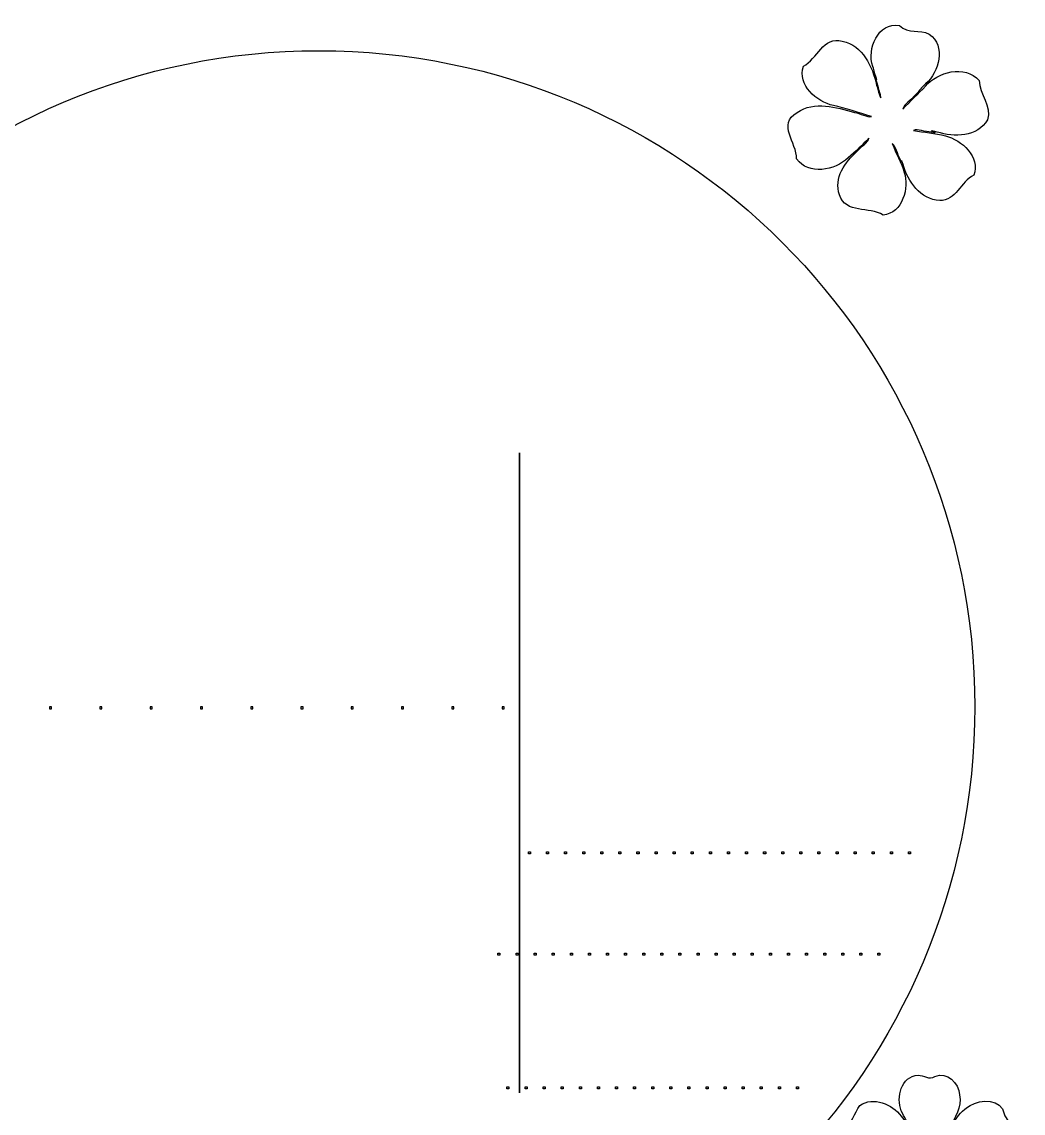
# Model space of a CAD drawing. Header units: centimetres. Extents: x -18.6 to 30.6, y -12.9 to 13.8.
# Drawn here: x -4.88 to 8.3, y -0.59 to 13.77 of the extents above; entities that cross this region are included whole.
import ezdxf

# ---------------------------------------------------------------- set-up
doc = ezdxf.new("R2010")
doc.units = ezdxf.units.CM
doc.header["$MEASUREMENT"] = 0
doc.layers.add('Layer 1', color=7, linetype='Continuous')

msp = doc.modelspace()

# ---------------------------------------------------------------- linework, layer by layer
at = {"layer": 'Layer 1', "color": 254}
for points, knots in [([(6.66674, 13.71707), (6.38731, 13.76558), (6.23399, 13.4056), (6.31841, 13.17805), (6.31841, 13.17805), (6.32838, 13.13336), (6.39878, 12.92092), (6.35246, 13.03253), (6.35246, 13.03253), (6.36463, 12.9833), (6.39773, 12.87648), (6.41791, 12.80519), (6.41791, 12.80519), (6.44206, 12.67646), (6.37688, 12.88676), (6.36644, 12.93308), (6.36644, 12.93308), (6.31203, 13.17923), (6.18609, 13.45179), (5.91545, 13.51195), (5.91545, 13.51195), (5.66287, 13.58114), (5.58623, 13.27603), (5.40495, 13.1804), (5.40495, 13.1804), (5.31969, 12.93333), (5.57749, 12.71175), (5.79821, 12.66259), (5.79821, 12.66259), (5.95565, 12.63463), (6.13408, 12.56782), (6.30195, 12.5204), (6.30195, 12.5204), (6.24678, 12.50259), (6.14894, 12.56344), (6.07815, 12.57442), (6.07815, 12.57442), (5.83385, 12.64081), (5.54954, 12.72983), (5.32094, 12.57272), (5.32094, 12.57272), (5.05657, 12.41699), (5.31793, 12.17458), (5.3147, 11.96314), (5.3147, 11.96314), (5.46965, 11.7408), (5.821, 11.80771), (5.9914, 11.97796), (5.9914, 11.97796), (6.09045, 12.05574), (6.17806, 12.14583), (6.26628, 12.23532), (6.26628, 12.23532), (6.25633, 12.17761), (6.15628, 12.12038), (6.11326, 12.06285), (6.11326, 12.06285), (5.95067, 11.92151), (5.80051, 11.71264), (5.87811, 11.48724), (5.87811, 11.48724), (5.9615, 11.23536), (6.27096, 11.33801), (6.45167, 11.22252), (6.45167, 11.22252), (6.71077, 11.24738), (6.80038, 11.58868), (6.72954, 11.7821), (6.72954, 11.7821), (6.69447, 11.91513), (6.62307, 12.03564), (6.57169, 12.16305), (6.57169, 12.16305), (6.62197, 12.1344), (6.63944, 12.01913), (6.67764, 11.9586), (6.67764, 11.9586), (6.71035, 11.87863), (6.67488, 12.00657), (6.71463, 11.88855), (6.71463, 11.88855), (6.78239, 11.66297), (6.93961, 11.42984), (7.19692, 11.41261), (7.19692, 11.41261), (7.41322, 11.40957), (7.47231, 11.66533), (7.6462, 11.74703), (7.6462, 11.74703), (7.73458, 11.98793), (7.48761, 12.21207), (7.27191, 12.2663), (7.27191, 12.2663), (7.13432, 12.29969), (6.99162, 12.31138), (6.85196, 12.33595), (6.85196, 12.33595), (6.90295, 12.36268), (7.00961, 12.31522), (7.08108, 12.31466), (7.08108, 12.31466), (7.24448, 12.28023), (6.96846, 12.36473), (7.16261, 12.31515), (7.16261, 12.31515), (7.38901, 12.24462), (7.6911, 12.24861), (7.82571, 12.4758), (7.82571, 12.4758), (7.88796, 12.65683), (7.71588, 12.81231), (7.71693, 12.99327), (7.71693, 12.99327), (7.52927, 13.20882), (7.16197, 13.10169), (7.01232, 12.91918), (7.01232, 12.91918), (6.91167, 12.81858), (6.81102, 12.71799), (6.71037, 12.61739), (6.71037, 12.61739), (6.72735, 12.67797), (6.82478, 12.73862), (6.87296, 12.79923), (6.87296, 12.79923), (6.95169, 12.87494), (6.91032, 12.85024), (7.01058, 12.95099), (7.01058, 12.95099), (7.19299, 13.10497), (7.2799, 13.44517), (7.06059, 13.6048), (7.06059, 13.6048), (6.927, 13.66964), (6.79136, 13.60021), (6.66676, 13.71709), (6.66676, 13.71709), (6.66676, 13.71709), (6.66674, 13.71707), (6.66674, 13.71707)], [0, 0, 0, 0, 0.02777778, 0.02777778, 0.02777778, 0.02777778, 0.05555556, 0.05555556, 0.05555556, 0.05555556, 0.08333333, 0.08333333, 0.08333333, 0.08333333, 0.11111111, 0.11111111, 0.11111111, 0.11111111, 0.13888889, 0.13888889, 0.13888889, 0.13888889, 0.16666667, 0.16666667, 0.16666667, 0.16666667, 0.19444444, 0.19444444, 0.19444444, 0.19444444, 0.22222222, 0.22222222, 0.22222222, 0.22222222, 0.25, 0.25, 0.25, 0.25, 0.27777778, 0.27777778, 0.27777778, 0.27777778, 0.30555556, 0.30555556, 0.30555556, 0.30555556, 0.33333333, 0.33333333, 0.33333333, 0.33333333, 0.36111111, 0.36111111, 0.36111111, 0.36111111, 0.38888889, 0.38888889, 0.38888889, 0.38888889, 0.41666667, 0.41666667, 0.41666667, 0.41666667, 0.44444444, 0.44444444, 0.44444444, 0.44444444, 0.47222222, 0.47222222, 0.47222222, 0.47222222, 0.5, 0.5, 0.5, 0.5, 0.52777778, 0.52777778, 0.52777778, 0.52777778, 0.55555556, 0.55555556, 0.55555556, 0.55555556, 0.58333333, 0.58333333, 0.58333333, 0.58333333, 0.61111111, 0.61111111, 0.61111111, 0.61111111, 0.63888889, 0.63888889, 0.63888889, 0.63888889, 0.66666667, 0.66666667, 0.66666667, 0.66666667, 0.69444444, 0.69444444, 0.69444444, 0.69444444, 0.72222222, 0.72222222, 0.72222222, 0.72222222, 0.75, 0.75, 0.75, 0.75, 0.77777778, 0.77777778, 0.77777778, 0.77777778, 0.80555556, 0.80555556, 0.80555556, 0.80555556, 0.83333333, 0.83333333, 0.83333333, 0.83333333, 0.86111111, 0.86111111, 0.86111111, 0.86111111, 0.88888889, 0.88888889, 0.88888889, 0.88888889, 0.91666667, 0.91666667, 0.91666667, 0.91666667, 0.94444444, 0.94444444, 0.94444444, 0.94444444, 1, 1, 1, 1]), ([(-0.97341, 13.38598), (-5.74075, 13.38598), (-9.60544, 9.52129), (-9.60544, 4.75395), (-9.60544, 4.75395), (-9.60544, -0.01339), (-5.74075, -3.87808), (-0.97341, -3.87808), (-0.97341, -3.87808), (3.79393, -3.87808), (7.65862, -0.01339), (7.65862, 4.75395), (7.65862, 4.75395), (7.65862, 9.52129), (3.79393, 13.38598), (-0.97341, 13.38598)], [0, 0, 0, 0, 0.2, 0.2, 0.2, 0.2, 0.4, 0.4, 0.4, 0.4, 0.6, 0.6, 0.6, 0.6, 1, 1, 1, 1]), ([(1.66842, 8.09506), (1.66842, 8.09506), (1.66842, -0.32855), (1.66842, -0.32855), (1.66842, -0.32855), (1.66842, -0.32855), (1.66842, 8.09506), (1.66842, 8.09506)], [0, 0, 0, 0, 0.33333333, 0.33333333, 0.33333333, 0.33333333, 1, 1, 1, 1]), ([(1.66842, 8.09506), (1.66842, 8.09506), (1.66842, 8.09506), (1.66842, 8.09506), (1.66842, 8.09506), (1.66842, 8.09506), (1.66842, 8.09506), (1.66842, 8.09506)], [0, 0, 0, 0, 0.33333333, 0.33333333, 0.33333333, 0.33333333, 1, 1, 1, 1]), ([(-4.51469, 4.75395), (-4.51469, 4.75395), (-4.48823, 4.75395), (-4.48823, 4.75395), (-4.48823, 4.75395), (-4.48823, 4.75395), (-4.48823, 4.72749), (-4.48823, 4.72749), (-4.48823, 4.72749), (-4.48823, 4.72749), (-4.51469, 4.72749), (-4.51469, 4.72749), (-4.51469, 4.72749), (-4.51469, 4.72749), (-4.51469, 4.75395), (-4.51469, 4.75395)], [0, 0, 0, 0, 0.2, 0.2, 0.2, 0.2, 0.4, 0.4, 0.4, 0.4, 0.6, 0.6, 0.6, 0.6, 1, 1, 1, 1]), ([(-3.85323, 4.75395), (-3.85323, 4.75395), (-3.82677, 4.75395), (-3.82677, 4.75395), (-3.82677, 4.75395), (-3.82677, 4.75395), (-3.82677, 4.72749), (-3.82677, 4.72749), (-3.82677, 4.72749), (-3.82677, 4.72749), (-3.85323, 4.72749), (-3.85323, 4.72749), (-3.85323, 4.72749), (-3.85323, 4.72749), (-3.85323, 4.75395), (-3.85323, 4.75395)], [0, 0, 0, 0, 0.2, 0.2, 0.2, 0.2, 0.4, 0.4, 0.4, 0.4, 0.6, 0.6, 0.6, 0.6, 1, 1, 1, 1]), ([(-3.19177, 4.75395), (-3.19177, 4.75395), (-3.16531, 4.75395), (-3.16531, 4.75395), (-3.16531, 4.75395), (-3.16531, 4.75395), (-3.16531, 4.72749), (-3.16531, 4.72749), (-3.16531, 4.72749), (-3.16531, 4.72749), (-3.19177, 4.72749), (-3.19177, 4.72749), (-3.19177, 4.72749), (-3.19177, 4.72749), (-3.19177, 4.75395), (-3.19177, 4.75395)], [0, 0, 0, 0, 0.2, 0.2, 0.2, 0.2, 0.4, 0.4, 0.4, 0.4, 0.6, 0.6, 0.6, 0.6, 1, 1, 1, 1]), ([(-2.53031, 4.75395), (-2.53031, 4.75395), (-2.50385, 4.75395), (-2.50385, 4.75395), (-2.50385, 4.75395), (-2.50385, 4.75395), (-2.50385, 4.72749), (-2.50385, 4.72749), (-2.50385, 4.72749), (-2.50385, 4.72749), (-2.53031, 4.72749), (-2.53031, 4.72749), (-2.53031, 4.72749), (-2.53031, 4.72749), (-2.53031, 4.75395), (-2.53031, 4.75395)], [0, 0, 0, 0, 0.2, 0.2, 0.2, 0.2, 0.4, 0.4, 0.4, 0.4, 0.6, 0.6, 0.6, 0.6, 1, 1, 1, 1]), ([(-1.86886, 4.75395), (-1.86886, 4.75395), (-1.8424, 4.75395), (-1.8424, 4.75395), (-1.8424, 4.75395), (-1.8424, 4.75395), (-1.8424, 4.72749), (-1.8424, 4.72749), (-1.8424, 4.72749), (-1.8424, 4.72749), (-1.86886, 4.72749), (-1.86886, 4.72749), (-1.86886, 4.72749), (-1.86886, 4.72749), (-1.86886, 4.75395), (-1.86886, 4.75395)], [0, 0, 0, 0, 0.2, 0.2, 0.2, 0.2, 0.4, 0.4, 0.4, 0.4, 0.6, 0.6, 0.6, 0.6, 1, 1, 1, 1]), ([(-1.2074, 4.75395), (-1.2074, 4.75395), (-1.18094, 4.75395), (-1.18094, 4.75395), (-1.18094, 4.75395), (-1.18094, 4.75395), (-1.18094, 4.72749), (-1.18094, 4.72749), (-1.18094, 4.72749), (-1.18094, 4.72749), (-1.2074, 4.72749), (-1.2074, 4.72749), (-1.2074, 4.72749), (-1.2074, 4.72749), (-1.2074, 4.75395), (-1.2074, 4.75395)], [0, 0, 0, 0, 0.2, 0.2, 0.2, 0.2, 0.4, 0.4, 0.4, 0.4, 0.6, 0.6, 0.6, 0.6, 1, 1, 1, 1]), ([(-0.54594, 4.75395), (-0.54594, 4.75395), (-0.51948, 4.75395), (-0.51948, 4.75395), (-0.51948, 4.75395), (-0.51948, 4.75395), (-0.51948, 4.72749), (-0.51948, 4.72749), (-0.51948, 4.72749), (-0.51948, 4.72749), (-0.54594, 4.72749), (-0.54594, 4.72749), (-0.54594, 4.72749), (-0.54594, 4.72749), (-0.54594, 4.75395), (-0.54594, 4.75395)], [0, 0, 0, 0, 0.2, 0.2, 0.2, 0.2, 0.4, 0.4, 0.4, 0.4, 0.6, 0.6, 0.6, 0.6, 1, 1, 1, 1]), ([(0.11552, 4.75395), (0.11552, 4.75395), (0.14198, 4.75395), (0.14198, 4.75395), (0.14198, 4.75395), (0.14198, 4.75395), (0.14198, 4.72749), (0.14198, 4.72749), (0.14198, 4.72749), (0.14198, 4.72749), (0.11552, 4.72749), (0.11552, 4.72749), (0.11552, 4.72749), (0.11552, 4.72749), (0.11552, 4.75395), (0.11552, 4.75395)], [0, 0, 0, 0, 0.2, 0.2, 0.2, 0.2, 0.4, 0.4, 0.4, 0.4, 0.6, 0.6, 0.6, 0.6, 1, 1, 1, 1]), ([(0.77698, 4.75395), (0.77698, 4.75395), (0.80344, 4.75395), (0.80344, 4.75395), (0.80344, 4.75395), (0.80344, 4.75395), (0.80344, 4.72749), (0.80344, 4.72749), (0.80344, 4.72749), (0.80344, 4.72749), (0.77698, 4.72749), (0.77698, 4.72749), (0.77698, 4.72749), (0.77698, 4.72749), (0.77698, 4.75395), (0.77698, 4.75395)], [0, 0, 0, 0, 0.2, 0.2, 0.2, 0.2, 0.4, 0.4, 0.4, 0.4, 0.6, 0.6, 0.6, 0.6, 1, 1, 1, 1]), ([(1.43844, 4.75395), (1.43844, 4.75395), (1.4649, 4.75395), (1.4649, 4.75395), (1.4649, 4.75395), (1.4649, 4.75395), (1.4649, 4.72749), (1.4649, 4.72749), (1.4649, 4.72749), (1.4649, 4.72749), (1.43844, 4.72749), (1.43844, 4.72749), (1.43844, 4.72749), (1.43844, 4.72749), (1.43844, 4.75395), (1.43844, 4.75395)], [0, 0, 0, 0, 0.2, 0.2, 0.2, 0.2, 0.4, 0.4, 0.4, 0.4, 0.6, 0.6, 0.6, 0.6, 1, 1, 1, 1]), ([(6.91204, -0.09493), (6.69194, -0.10779), (6.61892, -0.38748), (6.69235, -0.5636), (6.69235, -0.5636), (6.72588, -0.64604), (6.77802, -0.71917), (6.82073, -0.79698), (6.82073, -0.79698), (6.75788, -0.71098), (6.8198, -0.80796), (6.84162, -0.84613), (6.84162, -0.84613), (6.86146, -0.89178), (6.91488, -0.94604), (6.9142, -0.98643), (6.9142, -0.98643), (6.83665, -0.8784), (6.77947, -0.74184), (6.69243, -0.6349), (6.69243, -0.6349), (6.57098, -0.4778), (6.32502, -0.36861), (6.14621, -0.49322), (6.14621, -0.49322), (6.07468, -0.60161), (6.03936, -0.72246), (5.94251, -0.81517), (5.94251, -0.81517), (5.89267, -1.00197), (6.0849, -1.14672), (6.24758, -1.18562), (6.24758, -1.18562), (6.347, -1.21432), (6.43125, -1.19435), (6.52581, -1.19951), (6.52581, -1.19951), (6.63738, -1.20451), (6.74894, -1.2095), (6.86051, -1.2145), (6.86051, -1.2145), (6.83347, -1.24181), (6.75499, -1.21354), (6.70832, -1.21966), (6.70832, -1.21966), (6.54498, -1.21013), (6.37821, -1.21125), (6.21829, -1.247), (6.21829, -1.247), (6.06376, -1.29244), (5.8867, -1.43771), (5.93872, -1.61572), (5.93872, -1.61572), (6.05205, -1.71351), (6.06962, -1.88122), (6.19336, -1.96324), (6.19336, -1.96324), (6.40368, -2.04287), (6.63261, -1.90295), (6.73549, -1.71932), (6.73549, -1.71932), (6.79604, -1.64144), (6.84188, -1.55403), (6.89272, -1.46985), (6.89272, -1.46985), (6.90447, -1.50705), (6.84229, -1.56269), (6.82572, -1.60696), (6.82572, -1.60696), (6.73778, -1.75344), (6.62533, -1.91069), (6.67482, -2.09229), (6.67482, -2.09229), (6.69749, -2.26655), (6.89268, -2.37387), (7.04644, -2.28346), (7.04644, -2.28346), (7.18809, -2.3376), (7.38032, -2.32721), (7.43443, -2.15214), (7.43443, -2.15214), (7.50071, -2.00177), (7.44411, -1.83016), (7.36857, -1.71119), (7.36857, -1.71119), (7.30366, -1.6291), (7.23874, -1.54701), (7.17383, -1.46493), (7.17383, -1.46493), (7.21249, -1.4662), (7.24236, -1.54527), (7.27765, -1.57641), (7.27765, -1.57641), (7.33099, -1.65141), (7.32426, -1.62658), (7.33241, -1.63391), (7.33241, -1.63391), (7.43006, -1.78089), (7.54075, -1.93824), (7.72744, -1.97376), (7.72744, -1.97376), (7.92519, -2.0447), (8.05347, -1.87721), (8.09605, -1.71417), (8.09605, -1.71417), (8.28387, -1.62412), (8.18705, -1.36728), (8.03108, -1.29818), (8.03108, -1.29818), (7.85698, -1.18194), (7.64556, -1.22759), (7.45195, -1.24552), (7.45195, -1.24552), (7.3711, -1.26301), (7.36316, -1.23293), (7.44849, -1.23338), (7.44849, -1.23338), (7.51645, -1.22683), (7.5844, -1.22027), (7.65236, -1.21372), (7.65236, -1.21372), (7.54661, -1.21007), (7.56978, -1.20079), (7.64868, -1.2021), (7.64868, -1.2021), (7.82971, -1.20781), (8.03014, -1.1732), (8.14485, -1.01731), (8.14485, -1.01731), (8.29575, -0.85888), (8.09576, -0.73721), (8.04546, -0.60538), (8.04546, -0.60538), (8.01359, -0.40192), (7.73762, -0.40585), (7.5988, -0.49486), (7.5988, -0.49486), (7.49924, -0.54858), (7.42964, -0.6322), (7.38291, -0.72086), (7.38291, -0.72086), (7.31979, -0.82718), (7.25667, -0.93349), (7.19355, -1.03981), (7.19355, -1.03981), (7.18296, -1.00264), (7.24401, -0.9471), (7.26069, -0.90294), (7.26069, -0.90294), (7.28031, -0.86669), (7.35414, -0.7527), (7.32059, -0.7929), (7.32059, -0.7929), (7.39487, -0.65653), (7.49144, -0.51781), (7.45974, -0.35273), (7.45974, -0.35273), (7.45135, -0.19938), (7.29037, -0.03927), (7.13441, -0.11367), (7.13441, -0.11367), (7.05632, -0.1604), (6.98981, -0.09689), (6.91205, -0.09491), (6.91205, -0.09491), (6.91205, -0.09491), (6.91204, -0.09493), (6.91204, -0.09493)], [0, 0, 0, 0, 0.02325581, 0.02325581, 0.02325581, 0.02325581, 0.04651163, 0.04651163, 0.04651163, 0.04651163, 0.06976744, 0.06976744, 0.06976744, 0.06976744, 0.09302326, 0.09302326, 0.09302326, 0.09302326, 0.11627907, 0.11627907, 0.11627907, 0.11627907, 0.13953488, 0.13953488, 0.13953488, 0.13953488, 0.1627907, 0.1627907, 0.1627907, 0.1627907, 0.18604651, 0.18604651, 0.18604651, 0.18604651, 0.20930233, 0.20930233, 0.20930233, 0.20930233, 0.23255814, 0.23255814, 0.23255814, 0.23255814, 0.25581395, 0.25581395, 0.25581395, 0.25581395, 0.27906977, 0.27906977, 0.27906977, 0.27906977, 0.30232558, 0.30232558, 0.30232558, 0.30232558, 0.3255814, 0.3255814, 0.3255814, 0.3255814, 0.34883721, 0.34883721, 0.34883721, 0.34883721, 0.37209302, 0.37209302, 0.37209302, 0.37209302, 0.39534884, 0.39534884, 0.39534884, 0.39534884, 0.41860465, 0.41860465, 0.41860465, 0.41860465, 0.44186047, 0.44186047, 0.44186047, 0.44186047, 0.46511628, 0.46511628, 0.46511628, 0.46511628, 0.48837209, 0.48837209, 0.48837209, 0.48837209, 0.51162791, 0.51162791, 0.51162791, 0.51162791, 0.53488372, 0.53488372, 0.53488372, 0.53488372, 0.55813953, 0.55813953, 0.55813953, 0.55813953, 0.58139535, 0.58139535, 0.58139535, 0.58139535, 0.60465116, 0.60465116, 0.60465116, 0.60465116, 0.62790698, 0.62790698, 0.62790698, 0.62790698, 0.65116279, 0.65116279, 0.65116279, 0.65116279, 0.6744186, 0.6744186, 0.6744186, 0.6744186, 0.69767442, 0.69767442, 0.69767442, 0.69767442, 0.72093023, 0.72093023, 0.72093023, 0.72093023, 0.74418605, 0.74418605, 0.74418605, 0.74418605, 0.76744186, 0.76744186, 0.76744186, 0.76744186, 0.79069767, 0.79069767, 0.79069767, 0.79069767, 0.81395349, 0.81395349, 0.81395349, 0.81395349, 0.8372093, 0.8372093, 0.8372093, 0.8372093, 0.86046512, 0.86046512, 0.86046512, 0.86046512, 0.88372093, 0.88372093, 0.88372093, 0.88372093, 0.90697674, 0.90697674, 0.90697674, 0.90697674, 0.93023256, 0.93023256, 0.93023256, 0.93023256, 0.95348837, 0.95348837, 0.95348837, 0.95348837, 1, 1, 1, 1])]:
    msp.add_open_spline(points, degree=3, knots=knots, dxfattribs=at)
at = {"layer": 'Layer 1', "lineweight": 25}
msp.add_open_spline([(1.66842, 8.09506), (1.66842, 8.09506), (1.66842, -0.32855), (1.66842, -0.32855)], degree=3, dxfattribs=at)
msp.add_open_spline([(1.66842, 8.09506), (1.66842, 8.09506), (1.66842, 8.09506), (1.66842, 8.09506), (1.66842, 8.09506), (1.66842, 8.09506), (1.66842, 8.09506), (1.66842, 8.09506)], degree=3, knots=[0, 0, 0, 0, 0.33333333, 0.33333333, 0.33333333, 0.33333333, 1, 1, 1, 1], dxfattribs=at)
at = {"layer": 'Layer 1'}
for points in [[(1.78524, 2.81708), (1.78524, 2.81708), (1.8117, 2.81708), (1.8117, 2.81708), (1.8117, 2.81708), (1.8117, 2.81708), (1.8117, 2.84354), (1.8117, 2.84354), (1.8117, 2.84354), (1.8117, 2.84354), (1.78524, 2.84354), (1.78524, 2.84354), (1.78524, 2.84354), (1.78524, 2.84354), (1.78524, 2.81708), (1.78524, 2.81708)], [(2.02336, 2.81708), (2.02336, 2.81708), (2.04982, 2.81708), (2.04982, 2.81708), (2.04982, 2.81708), (2.04982, 2.81708), (2.04982, 2.84354), (2.04982, 2.84354), (2.04982, 2.84354), (2.04982, 2.84354), (2.02336, 2.84354), (2.02336, 2.84354), (2.02336, 2.84354), (2.02336, 2.84354), (2.02336, 2.81708), (2.02336, 2.81708)], [(2.26149, 2.81708), (2.26149, 2.81708), (2.28795, 2.81708), (2.28795, 2.81708), (2.28795, 2.81708), (2.28795, 2.81708), (2.28795, 2.84354), (2.28795, 2.84354), (2.28795, 2.84354), (2.28795, 2.84354), (2.26149, 2.84354), (2.26149, 2.84354), (2.26149, 2.84354), (2.26149, 2.84354), (2.26149, 2.81708), (2.26149, 2.81708)], [(2.49961, 2.81708), (2.49961, 2.81708), (2.52607, 2.81708), (2.52607, 2.81708), (2.52607, 2.81708), (2.52607, 2.81708), (2.52607, 2.84354), (2.52607, 2.84354), (2.52607, 2.84354), (2.52607, 2.84354), (2.49961, 2.84354), (2.49961, 2.84354), (2.49961, 2.84354), (2.49961, 2.84354), (2.49961, 2.81708), (2.49961, 2.81708)], [(2.73774, 2.81708), (2.73774, 2.81708), (2.7642, 2.81708), (2.7642, 2.81708), (2.7642, 2.81708), (2.7642, 2.81708), (2.7642, 2.84354), (2.7642, 2.84354), (2.7642, 2.84354), (2.7642, 2.84354), (2.73774, 2.84354), (2.73774, 2.84354), (2.73774, 2.84354), (2.73774, 2.84354), (2.73774, 2.81708), (2.73774, 2.81708)], [(2.97586, 2.81708), (2.97586, 2.81708), (3.00232, 2.81708), (3.00232, 2.81708), (3.00232, 2.81708), (3.00232, 2.81708), (3.00232, 2.84354), (3.00232, 2.84354), (3.00232, 2.84354), (3.00232, 2.84354), (2.97586, 2.84354), (2.97586, 2.84354), (2.97586, 2.84354), (2.97586, 2.84354), (2.97586, 2.81708), (2.97586, 2.81708)], [(3.21399, 2.81708), (3.21399, 2.81708), (3.24045, 2.81708), (3.24045, 2.81708), (3.24045, 2.81708), (3.24045, 2.81708), (3.24045, 2.84354), (3.24045, 2.84354), (3.24045, 2.84354), (3.24045, 2.84354), (3.21399, 2.84354), (3.21399, 2.84354), (3.21399, 2.84354), (3.21399, 2.84354), (3.21399, 2.81708), (3.21399, 2.81708)], [(3.45211, 2.81708), (3.45211, 2.81708), (3.47857, 2.81708), (3.47857, 2.81708), (3.47857, 2.81708), (3.47857, 2.81708), (3.47857, 2.84354), (3.47857, 2.84354), (3.47857, 2.84354), (3.47857, 2.84354), (3.45211, 2.84354), (3.45211, 2.84354), (3.45211, 2.84354), (3.45211, 2.84354), (3.45211, 2.81708), (3.45211, 2.81708)], [(3.69024, 2.81708), (3.69024, 2.81708), (3.7167, 2.81708), (3.7167, 2.81708), (3.7167, 2.81708), (3.7167, 2.81708), (3.7167, 2.84354), (3.7167, 2.84354), (3.7167, 2.84354), (3.7167, 2.84354), (3.69024, 2.84354), (3.69024, 2.84354), (3.69024, 2.84354), (3.69024, 2.84354), (3.69024, 2.81708), (3.69024, 2.81708)], [(3.92836, 2.81708), (3.92836, 2.81708), (3.95482, 2.81708), (3.95482, 2.81708), (3.95482, 2.81708), (3.95482, 2.81708), (3.95482, 2.84354), (3.95482, 2.84354), (3.95482, 2.84354), (3.95482, 2.84354), (3.92836, 2.84354), (3.92836, 2.84354), (3.92836, 2.84354), (3.92836, 2.84354), (3.92836, 2.81708), (3.92836, 2.81708)], [(4.16649, 2.81708), (4.16649, 2.81708), (4.19295, 2.81708), (4.19295, 2.81708), (4.19295, 2.81708), (4.19295, 2.81708), (4.19295, 2.84354), (4.19295, 2.84354), (4.19295, 2.84354), (4.19295, 2.84354), (4.16649, 2.84354), (4.16649, 2.84354), (4.16649, 2.84354), (4.16649, 2.84354), (4.16649, 2.81708), (4.16649, 2.81708)], [(4.40461, 2.81708), (4.40461, 2.81708), (4.43107, 2.81708), (4.43107, 2.81708), (4.43107, 2.81708), (4.43107, 2.81708), (4.43107, 2.84354), (4.43107, 2.84354), (4.43107, 2.84354), (4.43107, 2.84354), (4.40461, 2.84354), (4.40461, 2.84354), (4.40461, 2.84354), (4.40461, 2.84354), (4.40461, 2.81708), (4.40461, 2.81708)], [(4.64274, 2.81708), (4.64274, 2.81708), (4.6692, 2.81708), (4.6692, 2.81708), (4.6692, 2.81708), (4.6692, 2.81708), (4.6692, 2.84354), (4.6692, 2.84354), (4.6692, 2.84354), (4.6692, 2.84354), (4.64274, 2.84354), (4.64274, 2.84354), (4.64274, 2.84354), (4.64274, 2.84354), (4.64274, 2.81708), (4.64274, 2.81708)], [(4.88086, 2.81708), (4.88086, 2.81708), (4.90732, 2.81708), (4.90732, 2.81708), (4.90732, 2.81708), (4.90732, 2.81708), (4.90732, 2.84354), (4.90732, 2.84354), (4.90732, 2.84354), (4.90732, 2.84354), (4.88086, 2.84354), (4.88086, 2.84354), (4.88086, 2.84354), (4.88086, 2.84354), (4.88086, 2.81708), (4.88086, 2.81708)], [(5.11899, 2.81708), (5.11899, 2.81708), (5.14545, 2.81708), (5.14545, 2.81708), (5.14545, 2.81708), (5.14545, 2.81708), (5.14545, 2.84354), (5.14545, 2.84354), (5.14545, 2.84354), (5.14545, 2.84354), (5.11899, 2.84354), (5.11899, 2.84354), (5.11899, 2.84354), (5.11899, 2.84354), (5.11899, 2.81708), (5.11899, 2.81708)], [(5.35711, 2.81708), (5.35711, 2.81708), (5.38357, 2.81708), (5.38357, 2.81708), (5.38357, 2.81708), (5.38357, 2.81708), (5.38357, 2.84354), (5.38357, 2.84354), (5.38357, 2.84354), (5.38357, 2.84354), (5.35711, 2.84354), (5.35711, 2.84354), (5.35711, 2.84354), (5.35711, 2.84354), (5.35711, 2.81708), (5.35711, 2.81708)], [(5.59524, 2.81708), (5.59524, 2.81708), (5.6217, 2.81708), (5.6217, 2.81708), (5.6217, 2.81708), (5.6217, 2.81708), (5.6217, 2.84354), (5.6217, 2.84354), (5.6217, 2.84354), (5.6217, 2.84354), (5.59524, 2.84354), (5.59524, 2.84354), (5.59524, 2.84354), (5.59524, 2.84354), (5.59524, 2.81708), (5.59524, 2.81708)], [(5.83336, 2.81708), (5.83336, 2.81708), (5.85982, 2.81708), (5.85982, 2.81708), (5.85982, 2.81708), (5.85982, 2.81708), (5.85982, 2.84354), (5.85982, 2.84354), (5.85982, 2.84354), (5.85982, 2.84354), (5.83336, 2.84354), (5.83336, 2.84354), (5.83336, 2.84354), (5.83336, 2.84354), (5.83336, 2.81708), (5.83336, 2.81708)], [(6.07149, 2.81708), (6.07149, 2.81708), (6.09795, 2.81708), (6.09795, 2.81708), (6.09795, 2.81708), (6.09795, 2.81708), (6.09795, 2.84354), (6.09795, 2.84354), (6.09795, 2.84354), (6.09795, 2.84354), (6.07149, 2.84354), (6.07149, 2.84354), (6.07149, 2.84354), (6.07149, 2.84354), (6.07149, 2.81708), (6.07149, 2.81708)], [(6.30961, 2.81708), (6.30961, 2.81708), (6.33607, 2.81708), (6.33607, 2.81708), (6.33607, 2.81708), (6.33607, 2.81708), (6.33607, 2.84354), (6.33607, 2.84354), (6.33607, 2.84354), (6.33607, 2.84354), (6.30961, 2.84354), (6.30961, 2.84354), (6.30961, 2.84354), (6.30961, 2.84354), (6.30961, 2.81708), (6.30961, 2.81708)], [(6.54774, 2.81708), (6.54774, 2.81708), (6.5742, 2.81708), (6.5742, 2.81708), (6.5742, 2.81708), (6.5742, 2.81708), (6.5742, 2.84354), (6.5742, 2.84354), (6.5742, 2.84354), (6.5742, 2.84354), (6.54774, 2.84354), (6.54774, 2.84354), (6.54774, 2.84354), (6.54774, 2.84354), (6.54774, 2.81708), (6.54774, 2.81708)], [(6.78586, 2.81708), (6.78586, 2.81708), (6.81232, 2.81708), (6.81232, 2.81708), (6.81232, 2.81708), (6.81232, 2.81708), (6.81232, 2.84354), (6.81232, 2.84354), (6.81232, 2.84354), (6.81232, 2.84354), (6.78586, 2.84354), (6.78586, 2.84354), (6.78586, 2.84354), (6.78586, 2.84354), (6.78586, 2.81708), (6.78586, 2.81708)], [(1.38461, 1.48386), (1.38461, 1.48386), (1.41107, 1.48386), (1.41107, 1.48386), (1.41107, 1.48386), (1.41107, 1.48386), (1.41107, 1.51032), (1.41107, 1.51032), (1.41107, 1.51032), (1.41107, 1.51032), (1.38461, 1.51032), (1.38461, 1.51032), (1.38461, 1.51032), (1.38461, 1.51032), (1.38461, 1.48386), (1.38461, 1.48386)], [(1.62273, 1.48386), (1.62273, 1.48386), (1.64919, 1.48386), (1.64919, 1.48386), (1.64919, 1.48386), (1.64919, 1.48386), (1.64919, 1.51032), (1.64919, 1.51032), (1.64919, 1.51032), (1.64919, 1.51032), (1.62273, 1.51032), (1.62273, 1.51032), (1.62273, 1.51032), (1.62273, 1.51032), (1.62273, 1.48386), (1.62273, 1.48386)], [(1.86086, 1.48386), (1.86086, 1.48386), (1.88732, 1.48386), (1.88732, 1.48386), (1.88732, 1.48386), (1.88732, 1.48386), (1.88732, 1.51032), (1.88732, 1.51032), (1.88732, 1.51032), (1.88732, 1.51032), (1.86086, 1.51032), (1.86086, 1.51032), (1.86086, 1.51032), (1.86086, 1.51032), (1.86086, 1.48386), (1.86086, 1.48386)], [(2.09898, 1.48386), (2.09898, 1.48386), (2.12544, 1.48386), (2.12544, 1.48386), (2.12544, 1.48386), (2.12544, 1.48386), (2.12544, 1.51032), (2.12544, 1.51032), (2.12544, 1.51032), (2.12544, 1.51032), (2.09898, 1.51032), (2.09898, 1.51032), (2.09898, 1.51032), (2.09898, 1.51032), (2.09898, 1.48386), (2.09898, 1.48386)], [(2.33711, 1.48386), (2.33711, 1.48386), (2.36357, 1.48386), (2.36357, 1.48386), (2.36357, 1.48386), (2.36357, 1.48386), (2.36357, 1.51032), (2.36357, 1.51032), (2.36357, 1.51032), (2.36357, 1.51032), (2.33711, 1.51032), (2.33711, 1.51032), (2.33711, 1.51032), (2.33711, 1.51032), (2.33711, 1.48386), (2.33711, 1.48386)], [(2.57523, 1.48386), (2.57523, 1.48386), (2.60169, 1.48386), (2.60169, 1.48386), (2.60169, 1.48386), (2.60169, 1.48386), (2.60169, 1.51032), (2.60169, 1.51032), (2.60169, 1.51032), (2.60169, 1.51032), (2.57523, 1.51032), (2.57523, 1.51032), (2.57523, 1.51032), (2.57523, 1.51032), (2.57523, 1.48386), (2.57523, 1.48386)], [(2.81336, 1.48386), (2.81336, 1.48386), (2.83982, 1.48386), (2.83982, 1.48386), (2.83982, 1.48386), (2.83982, 1.48386), (2.83982, 1.51032), (2.83982, 1.51032), (2.83982, 1.51032), (2.83982, 1.51032), (2.81336, 1.51032), (2.81336, 1.51032), (2.81336, 1.51032), (2.81336, 1.51032), (2.81336, 1.48386), (2.81336, 1.48386)], [(3.05148, 1.48386), (3.05148, 1.48386), (3.07794, 1.48386), (3.07794, 1.48386), (3.07794, 1.48386), (3.07794, 1.48386), (3.07794, 1.51032), (3.07794, 1.51032), (3.07794, 1.51032), (3.07794, 1.51032), (3.05148, 1.51032), (3.05148, 1.51032), (3.05148, 1.51032), (3.05148, 1.51032), (3.05148, 1.48386), (3.05148, 1.48386)], [(3.28961, 1.48386), (3.28961, 1.48386), (3.31607, 1.48386), (3.31607, 1.48386), (3.31607, 1.48386), (3.31607, 1.48386), (3.31607, 1.51032), (3.31607, 1.51032), (3.31607, 1.51032), (3.31607, 1.51032), (3.28961, 1.51032), (3.28961, 1.51032), (3.28961, 1.51032), (3.28961, 1.51032), (3.28961, 1.48386), (3.28961, 1.48386)], [(3.52773, 1.48386), (3.52773, 1.48386), (3.55419, 1.48386), (3.55419, 1.48386), (3.55419, 1.48386), (3.55419, 1.48386), (3.55419, 1.51032), (3.55419, 1.51032), (3.55419, 1.51032), (3.55419, 1.51032), (3.52773, 1.51032), (3.52773, 1.51032), (3.52773, 1.51032), (3.52773, 1.51032), (3.52773, 1.48386), (3.52773, 1.48386)], [(3.76586, 1.48386), (3.76586, 1.48386), (3.79232, 1.48386), (3.79232, 1.48386), (3.79232, 1.48386), (3.79232, 1.48386), (3.79232, 1.51032), (3.79232, 1.51032), (3.79232, 1.51032), (3.79232, 1.51032), (3.76586, 1.51032), (3.76586, 1.51032), (3.76586, 1.51032), (3.76586, 1.51032), (3.76586, 1.48386), (3.76586, 1.48386)], [(4.00398, 1.48386), (4.00398, 1.48386), (4.03044, 1.48386), (4.03044, 1.48386), (4.03044, 1.48386), (4.03044, 1.48386), (4.03044, 1.51032), (4.03044, 1.51032), (4.03044, 1.51032), (4.03044, 1.51032), (4.00398, 1.51032), (4.00398, 1.51032), (4.00398, 1.51032), (4.00398, 1.51032), (4.00398, 1.48386), (4.00398, 1.48386)], [(4.24211, 1.48386), (4.24211, 1.48386), (4.26857, 1.48386), (4.26857, 1.48386), (4.26857, 1.48386), (4.26857, 1.48386), (4.26857, 1.51032), (4.26857, 1.51032), (4.26857, 1.51032), (4.26857, 1.51032), (4.24211, 1.51032), (4.24211, 1.51032), (4.24211, 1.51032), (4.24211, 1.51032), (4.24211, 1.48386), (4.24211, 1.48386)], [(4.48023, 1.48386), (4.48023, 1.48386), (4.50669, 1.48386), (4.50669, 1.48386), (4.50669, 1.48386), (4.50669, 1.48386), (4.50669, 1.51032), (4.50669, 1.51032), (4.50669, 1.51032), (4.50669, 1.51032), (4.48023, 1.51032), (4.48023, 1.51032), (4.48023, 1.51032), (4.48023, 1.51032), (4.48023, 1.48386), (4.48023, 1.48386)], [(4.71836, 1.48386), (4.71836, 1.48386), (4.74482, 1.48386), (4.74482, 1.48386), (4.74482, 1.48386), (4.74482, 1.48386), (4.74482, 1.51032), (4.74482, 1.51032), (4.74482, 1.51032), (4.74482, 1.51032), (4.71836, 1.51032), (4.71836, 1.51032), (4.71836, 1.51032), (4.71836, 1.51032), (4.71836, 1.48386), (4.71836, 1.48386)], [(4.95648, 1.48386), (4.95648, 1.48386), (4.98294, 1.48386), (4.98294, 1.48386), (4.98294, 1.48386), (4.98294, 1.48386), (4.98294, 1.51032), (4.98294, 1.51032), (4.98294, 1.51032), (4.98294, 1.51032), (4.95648, 1.51032), (4.95648, 1.51032), (4.95648, 1.51032), (4.95648, 1.51032), (4.95648, 1.48386), (4.95648, 1.48386)], [(5.19461, 1.48386), (5.19461, 1.48386), (5.22107, 1.48386), (5.22107, 1.48386), (5.22107, 1.48386), (5.22107, 1.48386), (5.22107, 1.51032), (5.22107, 1.51032), (5.22107, 1.51032), (5.22107, 1.51032), (5.19461, 1.51032), (5.19461, 1.51032), (5.19461, 1.51032), (5.19461, 1.51032), (5.19461, 1.48386), (5.19461, 1.48386)], [(5.43273, 1.48386), (5.43273, 1.48386), (5.45919, 1.48386), (5.45919, 1.48386), (5.45919, 1.48386), (5.45919, 1.48386), (5.45919, 1.51032), (5.45919, 1.51032), (5.45919, 1.51032), (5.45919, 1.51032), (5.43273, 1.51032), (5.43273, 1.51032), (5.43273, 1.51032), (5.43273, 1.51032), (5.43273, 1.48386), (5.43273, 1.48386)], [(5.67086, 1.48386), (5.67086, 1.48386), (5.69732, 1.48386), (5.69732, 1.48386), (5.69732, 1.48386), (5.69732, 1.48386), (5.69732, 1.51032), (5.69732, 1.51032), (5.69732, 1.51032), (5.69732, 1.51032), (5.67086, 1.51032), (5.67086, 1.51032), (5.67086, 1.51032), (5.67086, 1.51032), (5.67086, 1.48386), (5.67086, 1.48386)], [(5.90898, 1.48386), (5.90898, 1.48386), (5.93544, 1.48386), (5.93544, 1.48386), (5.93544, 1.48386), (5.93544, 1.48386), (5.93544, 1.51032), (5.93544, 1.51032), (5.93544, 1.51032), (5.93544, 1.51032), (5.90898, 1.51032), (5.90898, 1.51032), (5.90898, 1.51032), (5.90898, 1.51032), (5.90898, 1.48386), (5.90898, 1.48386)], [(6.14711, 1.48386), (6.14711, 1.48386), (6.17357, 1.48386), (6.17357, 1.48386), (6.17357, 1.48386), (6.17357, 1.48386), (6.17357, 1.51032), (6.17357, 1.51032), (6.17357, 1.51032), (6.17357, 1.51032), (6.14711, 1.51032), (6.14711, 1.51032), (6.14711, 1.51032), (6.14711, 1.51032), (6.14711, 1.48386), (6.14711, 1.48386)], [(6.38523, 1.48386), (6.38523, 1.48386), (6.41169, 1.48386), (6.41169, 1.48386), (6.41169, 1.48386), (6.41169, 1.48386), (6.41169, 1.51032), (6.41169, 1.51032), (6.41169, 1.51032), (6.41169, 1.51032), (6.38523, 1.51032), (6.38523, 1.51032), (6.38523, 1.51032), (6.38523, 1.51032), (6.38523, 1.48386), (6.38523, 1.48386)], [(1.50293, -0.24916), (1.50293, -0.24916), (1.50293, -0.27562), (1.50293, -0.27562), (1.50293, -0.27562), (1.50293, -0.27562), (1.52939, -0.27562), (1.52939, -0.27562), (1.52939, -0.27562), (1.52939, -0.27562), (1.52939, -0.24916), (1.52939, -0.24916), (1.52939, -0.24916), (1.52939, -0.24916), (1.50293, -0.24916), (1.50293, -0.24916)], [(1.74105, -0.24916), (1.74105, -0.24916), (1.74105, -0.27562), (1.74105, -0.27562), (1.74105, -0.27562), (1.74105, -0.27562), (1.76751, -0.27562), (1.76751, -0.27562), (1.76751, -0.27562), (1.76751, -0.27562), (1.76751, -0.24916), (1.76751, -0.24916), (1.76751, -0.24916), (1.76751, -0.24916), (1.74105, -0.24916), (1.74105, -0.24916)], [(1.97918, -0.24916), (1.97918, -0.24916), (1.97918, -0.27562), (1.97918, -0.27562), (1.97918, -0.27562), (1.97918, -0.27562), (2.00564, -0.27562), (2.00564, -0.27562), (2.00564, -0.27562), (2.00564, -0.27562), (2.00564, -0.24916), (2.00564, -0.24916), (2.00564, -0.24916), (2.00564, -0.24916), (1.97918, -0.24916), (1.97918, -0.24916)], [(2.2173, -0.24916), (2.2173, -0.24916), (2.2173, -0.27562), (2.2173, -0.27562), (2.2173, -0.27562), (2.2173, -0.27562), (2.24376, -0.27562), (2.24376, -0.27562), (2.24376, -0.27562), (2.24376, -0.27562), (2.24376, -0.24916), (2.24376, -0.24916), (2.24376, -0.24916), (2.24376, -0.24916), (2.2173, -0.24916), (2.2173, -0.24916)], [(2.45543, -0.24916), (2.45543, -0.24916), (2.45543, -0.27562), (2.45543, -0.27562), (2.45543, -0.27562), (2.45543, -0.27562), (2.48189, -0.27562), (2.48189, -0.27562), (2.48189, -0.27562), (2.48189, -0.27562), (2.48189, -0.24916), (2.48189, -0.24916), (2.48189, -0.24916), (2.48189, -0.24916), (2.45543, -0.24916), (2.45543, -0.24916)], [(2.69355, -0.24916), (2.69355, -0.24916), (2.69355, -0.27562), (2.69355, -0.27562), (2.69355, -0.27562), (2.69355, -0.27562), (2.72001, -0.27562), (2.72001, -0.27562), (2.72001, -0.27562), (2.72001, -0.27562), (2.72001, -0.24916), (2.72001, -0.24916), (2.72001, -0.24916), (2.72001, -0.24916), (2.69355, -0.24916), (2.69355, -0.24916)], [(2.93168, -0.24916), (2.93168, -0.24916), (2.93168, -0.27562), (2.93168, -0.27562), (2.93168, -0.27562), (2.93168, -0.27562), (2.95814, -0.27562), (2.95814, -0.27562), (2.95814, -0.27562), (2.95814, -0.27562), (2.95814, -0.24916), (2.95814, -0.24916), (2.95814, -0.24916), (2.95814, -0.24916), (2.93168, -0.24916), (2.93168, -0.24916)], [(3.1698, -0.24916), (3.1698, -0.24916), (3.1698, -0.27562), (3.1698, -0.27562), (3.1698, -0.27562), (3.1698, -0.27562), (3.19626, -0.27562), (3.19626, -0.27562), (3.19626, -0.27562), (3.19626, -0.27562), (3.19626, -0.24916), (3.19626, -0.24916), (3.19626, -0.24916), (3.19626, -0.24916), (3.1698, -0.24916), (3.1698, -0.24916)], [(3.40793, -0.24916), (3.40793, -0.24916), (3.40793, -0.27562), (3.40793, -0.27562), (3.40793, -0.27562), (3.40793, -0.27562), (3.43439, -0.27562), (3.43439, -0.27562), (3.43439, -0.27562), (3.43439, -0.27562), (3.43439, -0.24916), (3.43439, -0.24916), (3.43439, -0.24916), (3.43439, -0.24916), (3.40793, -0.24916), (3.40793, -0.24916)], [(3.64605, -0.24916), (3.64605, -0.24916), (3.64605, -0.27562), (3.64605, -0.27562), (3.64605, -0.27562), (3.64605, -0.27562), (3.67251, -0.27562), (3.67251, -0.27562), (3.67251, -0.27562), (3.67251, -0.27562), (3.67251, -0.24916), (3.67251, -0.24916), (3.67251, -0.24916), (3.67251, -0.24916), (3.64605, -0.24916), (3.64605, -0.24916)], [(3.88418, -0.24916), (3.88418, -0.24916), (3.88418, -0.27562), (3.88418, -0.27562), (3.88418, -0.27562), (3.88418, -0.27562), (3.91064, -0.27562), (3.91064, -0.27562), (3.91064, -0.27562), (3.91064, -0.27562), (3.91064, -0.24916), (3.91064, -0.24916), (3.91064, -0.24916), (3.91064, -0.24916), (3.88418, -0.24916), (3.88418, -0.24916)], [(4.1223, -0.24916), (4.1223, -0.24916), (4.1223, -0.27562), (4.1223, -0.27562), (4.1223, -0.27562), (4.1223, -0.27562), (4.14876, -0.27562), (4.14876, -0.27562), (4.14876, -0.27562), (4.14876, -0.27562), (4.14876, -0.24916), (4.14876, -0.24916), (4.14876, -0.24916), (4.14876, -0.24916), (4.1223, -0.24916), (4.1223, -0.24916)], [(4.36043, -0.24916), (4.36043, -0.24916), (4.36043, -0.27562), (4.36043, -0.27562), (4.36043, -0.27562), (4.36043, -0.27562), (4.38689, -0.27562), (4.38689, -0.27562), (4.38689, -0.27562), (4.38689, -0.27562), (4.38689, -0.24916), (4.38689, -0.24916), (4.38689, -0.24916), (4.38689, -0.24916), (4.36043, -0.24916), (4.36043, -0.24916)], [(4.59855, -0.24916), (4.59855, -0.24916), (4.59855, -0.27562), (4.59855, -0.27562), (4.59855, -0.27562), (4.59855, -0.27562), (4.62501, -0.27562), (4.62501, -0.27562), (4.62501, -0.27562), (4.62501, -0.27562), (4.62501, -0.24916), (4.62501, -0.24916), (4.62501, -0.24916), (4.62501, -0.24916), (4.59855, -0.24916), (4.59855, -0.24916)], [(4.83668, -0.24916), (4.83668, -0.24916), (4.83668, -0.27562), (4.83668, -0.27562), (4.83668, -0.27562), (4.83668, -0.27562), (4.86314, -0.27562), (4.86314, -0.27562), (4.86314, -0.27562), (4.86314, -0.27562), (4.86314, -0.24916), (4.86314, -0.24916), (4.86314, -0.24916), (4.86314, -0.24916), (4.83668, -0.24916), (4.83668, -0.24916)], [(5.0748, -0.24916), (5.0748, -0.24916), (5.0748, -0.27562), (5.0748, -0.27562), (5.0748, -0.27562), (5.0748, -0.27562), (5.10126, -0.27562), (5.10126, -0.27562), (5.10126, -0.27562), (5.10126, -0.27562), (5.10126, -0.24916), (5.10126, -0.24916), (5.10126, -0.24916), (5.10126, -0.24916), (5.0748, -0.24916), (5.0748, -0.24916)], [(5.31293, -0.24916), (5.31293, -0.24916), (5.31293, -0.27562), (5.31293, -0.27562), (5.31293, -0.27562), (5.31293, -0.27562), (5.33939, -0.27562), (5.33939, -0.27562), (5.33939, -0.27562), (5.33939, -0.27562), (5.33939, -0.24916), (5.33939, -0.24916), (5.33939, -0.24916), (5.33939, -0.24916), (5.31293, -0.24916), (5.31293, -0.24916)]]:
    msp.add_open_spline(points, degree=3, knots=[0, 0, 0, 0, 0.2, 0.2, 0.2, 0.2, 0.4, 0.4, 0.4, 0.4, 0.6, 0.6, 0.6, 0.6, 1, 1, 1, 1], dxfattribs=at)

doc.saveas('drawing.dxf')
